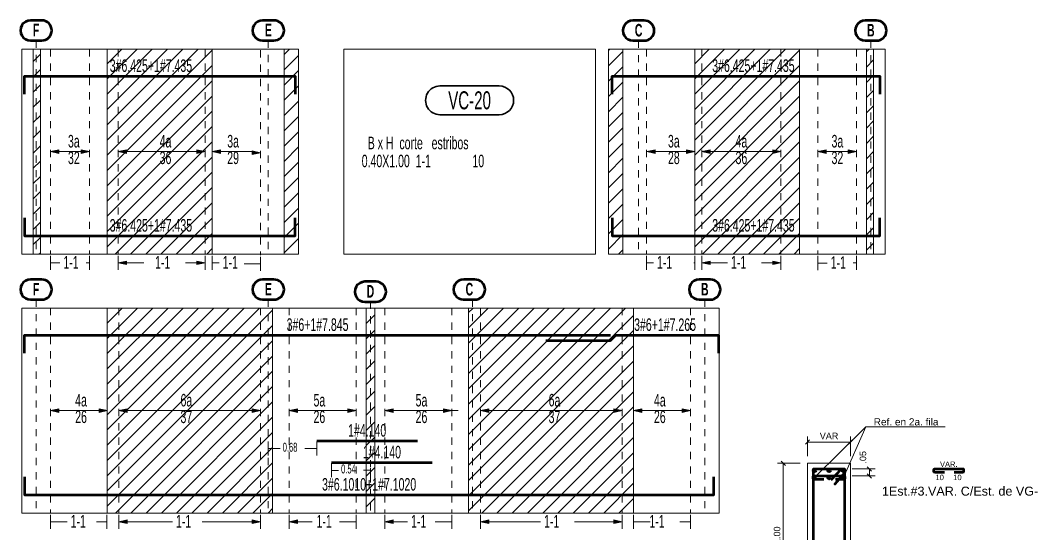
# Model space of a CAD drawing. Header units: metres. Extents: x 1 to 43.8, y 3 to 32.3.
# Drawn here: x 29.44 to 43.59, y 10.76 to 17.89 of the extents above; entities that cross this region are included whole.
import ezdxf

# ---------------------------------------------------------------- set-up
doc = ezdxf.new("R2010")
doc.units = ezdxf.units.M
doc.linetypes.add('-PYD EJES', pattern=[0.02, 0.0125, -0.0025, 0.0025, -0.0025])
doc.linetypes.add('IMPORT-HIDDEN _19_', pattern=[0.0054, 0.0027, -0.0027])
for name, color, linetype, lineweight in [('3059-TOA-VIG-1_1_dwg-1', 9, 'Continuous', 20), ('4', 7, 'Continuous', 20), ('ACHURADO', 8, 'Continuous', 9), ('BORDEDEVIGA', 7, 'Continuous', 20), ('BORDEDEVIGA-1', 250, 'IMPORT-HIDDEN _19_', 9), ('COTAS', 9, 'Continuous', 13), ('COTAS-1', 250, 'Continuous', 9), ('COTAS-2', 7, 'Continuous', 9), ('EJES', 1, '-PYD EJES', 9), ('ESTRIBOS', 7, 'Continuous', 20), ('LINEAD', 7, 'Continuous', 20), ('NUMCOR', 7, 'Continuous', 20), ('NUMVIG-R', 2, 'Continuous', 30), ('REFUERZOS', 3, 'Continuous', 50), ('TEXEJES', 3, 'Continuous', 50), ('TEXREF', 2, 'Continuous', 30), ('TEXTOD', 7, 'Continuous', 20), ('TEXTOG', 3, 'Continuous', 50)]:
    doc.layers.add(name, color=color, linetype=linetype, lineweight=lineweight)
doc.styles.add('Swis721 Ex BT', font='swisse.ttf', dxfattribs={"height": 0.0625})
doc.styles.add('Swis721 Ex BT_1', font='swisse.ttf', dxfattribs={"width": 0.6, "height": 0.25})
doc.styles.add('Swis721 Ex BT_2', font='swisse.ttf', dxfattribs={"width": 0.6, "height": 0.175})
doc.styles.add('Swis721 Ex BT_B', font='swisseb.ttf', dxfattribs={"height": 0.075})
doc.styles.add('Swis721 Ex BT_B_2', font='swisseb.ttf', dxfattribs={"width": 0.6, "height": 0.175})
doc.styles.add('Swis721 LtEx BT', font='swissel.ttf', dxfattribs={"height": 0.045})
doc.styles.add('Swis721 LtEx BT_1', font='swissel.ttf', dxfattribs={"height": 0.05})
doc.styles.add('Swis721 LtEx BT_2', font='swissel.ttf', dxfattribs={"height": 0.0625})
doc.styles.add('Swis721 LtEx BT_3', font='swissel.ttf', dxfattribs={"height": 0.0375})
doc.styles.add('Swis721 LtEx BT_4', font='swissel.ttf', dxfattribs={"width": 0.6, "height": 0.0625})
doc.styles.add('Swis721 LtEx BT_6', font='swissel.ttf', dxfattribs={"width": 0.6, "height": 0.175})
doc.styles.add('Swis721 LtEx BT_7', font='swissel.ttf', dxfattribs={"width": 0.6, "height": 0.125})
pattern_1 = [(45, (0, 0), (-0.106066, 0.106066), [])]

# ---------------------------------------------------------------- blocks, each defined once
blk = doc.blocks.new('3059-TOA-VIG-1_1_dwg_FUNV013-4221295-19_ZI_ALL_Estructura_TOA_VIG-1_1')
at = {"layer": '4'}
blk.add_line((0, -1.96), (0, 1.96), dxfattribs=at)
blk = doc.blocks.new('3059-TOA-VIG-1_1_dwg__Oblique-4221296-19_ZI_ALL_Estructura_TOA_VIG-1_1')
at = {"layer": 'COTAS'}
blk.add_line((-0.5, -0.5), (0.5, 0.5), dxfattribs=at)
blk = doc.blocks.new('3059-TOA-VIG-1_1_dwg__U24-4221297-19_ZI_ALL_Estructura_TOA_VIG-1_1')
at = {"layer": 'REFUERZOS'}
for p, q in [((-0.07, 0.099), (-0.07, -0.063)), ((-0.015, 0.114), (-0.055, 0.114)), ((0, -0.429), (0, 0.099)), ((-0.07, -0.244), (-0.07, -0.429)), ((-0.055, -0.444), (-0.015, -0.444))]:
    blk.add_line(p, q, dxfattribs=at)
for centre, start, end in [((-0.055, 0.099), 90, 180), ((-0.015, 0.099), 360, 90), ((-0.055, -0.429), 180, 270), ((-0.015, -0.429), 270, 0)]:
    blk.add_arc(centre, 0.015, start, end, dxfattribs=at)
blk = doc.blocks.new('3059-TOA-VIG-1_1_dwg__U27-4221298-19_ZI_ALL_Estructura_TOA_VIG-1_1')
at = {"layer": 'REFUERZOS'}
for p, q in [((-0.07, 0.138), (-0.07, -0.024)), ((-0.015, 0.153), (-0.055, 0.153)), ((0, -0.429), (0, 0.138)), ((-0.07, -0.244), (-0.07, -0.429)), ((-0.055, -0.444), (-0.015, -0.444))]:
    blk.add_line(p, q, dxfattribs=at)
for centre, start, end in [((-0.055, 0.138), 90, 180), ((-0.015, 0.138), 360, 90), ((-0.055, -0.429), 180, 270), ((-0.015, -0.429), 270, 0)]:
    blk.add_arc(centre, 0.015, start, end, dxfattribs=at)
blk = doc.blocks.new('3059-TOA-VIG-1_1_dwg__U25-4221299-19_ZI_ALL_Estructura_TOA_VIG-1_1')
at = {"layer": 'REFUERZOS'}
for p, q in [((-0.07, 0.099), (-0.07, -0.063)), ((-0.015, 0.114), (-0.055, 0.114)), ((0, -0.429), (0, 0.099)), ((-0.07, -0.244), (-0.07, -0.429)), ((-0.055, -0.444), (-0.015, -0.444))]:
    blk.add_line(p, q, dxfattribs=at)
for centre, start, end in [((-0.055, 0.099), 90, 180), ((-0.015, 0.099), 360, 90), ((-0.055, -0.429), 180, 270), ((-0.015, -0.429), 270, 0)]:
    blk.add_arc(centre, 0.015, start, end, dxfattribs=at)
blk = doc.blocks.new('3059-TOA-VIG-1_1_dwg__U27-4221300-19_ZI_ALL_Estructura_TOA_VIG-1_1')
at = {"layer": 'REFUERZOS'}
for p, q in [((-0.07, 0.138), (-0.07, -0.024)), ((-0.015, 0.153), (-0.055, 0.153)), ((0, -0.429), (0, 0.138)), ((-0.07, -0.244), (-0.07, -0.429)), ((-0.055, -0.444), (-0.015, -0.444))]:
    blk.add_line(p, q, dxfattribs=at)
for centre, start, end in [((-0.055, 0.138), 90, 180), ((-0.015, 0.138), 360, 90), ((-0.055, -0.429), 180, 270), ((-0.015, -0.429), 270, 0)]:
    blk.add_arc(centre, 0.015, start, end, dxfattribs=at)
blk = doc.blocks.new('3059-TOA-VIG-1_1_dwg_A$C3645ba7e-4221303-19_ZI_ALL_Estructura_TOA_VIG-1_1')
at = {"layer": 'COTAS'}
for p, q in [((2.0177, 1.6517), (2.1731, 2.0048)), ((1.7675, 1.8015), (1.7675, 1.9388)), ((2.0675, 1.8015), (2.0675, 1.9388)), ((1.7675, 1.8988), (2.0675, 1.8988)), ((1.7175, 1.7515), (1.5589, 1.7515)), ((1.5989, 1.7515), (1.5989, 0.7515)), ((2.0779, 1.7127), (2.238, 1.7127)), ((2.198, 1.7127), (2.198, 1.6639)), ((2.0779, 1.6639), (2.238, 1.6639)), ((2.0177, 0.8513), (2.0353, 0.4003)), ((2.0775, 0.8403), (2.2374, 0.8403)), ((2.0775, 0.7915), (2.2374, 0.7915)), ((2.1974, 0.7915), (2.1974, 0.8403)), ((1.7175, 0.7515), (1.5589, 0.7515))]:
    blk.add_line(p, q, dxfattribs=at)
at = {"layer": 'COTAS', "flags": 128}
for points in [[(1.8173, 1.6517), (2.1731, 2.0048), (2.2231, 2.0048), (2.725, 2.0048)], [(1.8173, 0.8513), (2.0353, 0.4003), (2.0853, 0.4003), (2.5872, 0.4003)]]:
    blk.add_lwpolyline(points, dxfattribs=at)
at = {"layer": 'LINEAD', "flags": 128}
blk.add_lwpolyline([(2.0675, 0.7515), (1.7675, 0.7515), (1.7675, 1.7515), (2.0675, 1.7515)], close=True, dxfattribs=at)
at = {"layer": 'REFUERZOS', "flags": 128}
blk.add_lwpolyline([(2.0025, 1.7115), (1.8075, 1.7115), (1.8075, 0.7915), (2.0275, 0.7915), (2.0275, 1.6865), (1.9585, 1.6073), (2.0275, 1.6865), (2.0275, 1.7115), (2.0025, 1.7115), (1.9291, 1.6345)], dxfattribs=at)
at = {"layer": 'REFUERZOS'}
for centre in [(1.8173, 1.7017), (1.9175, 1.7017), (2.0177, 1.7017), (1.8173, 1.6517), (1.9175, 1.6517), (2.0177, 1.6517), (1.8173, 0.8513), (1.9175, 0.8513), (2.0177, 0.8513), (1.8173, 0.8013), (1.9175, 0.8013), (2.0177, 0.8013)]:
    blk.add_circle(centre, 0.00976, dxfattribs=at)
for name, p, xscale, yscale, zscale, rotation in [('3059-TOA-VIG-1_1_dwg__Oblique-4221296-19_ZI_ALL_Estructura_TOA_VIG-1_1', (1.7675, 1.8988), 0.03, 0.03, 0.03, 180), ('3059-TOA-VIG-1_1_dwg__Oblique-4221296-19_ZI_ALL_Estructura_TOA_VIG-1_1', (1.5989, 1.7515), 0.03, 0.03, 0.03, 90), ('3059-TOA-VIG-1_1_dwg__Oblique-4221296-19_ZI_ALL_Estructura_TOA_VIG-1_1', (2.198, 1.7127), 0.03, 0.03, 0.03, 90), ('3059-TOA-VIG-1_1_dwg__Oblique-4221296-19_ZI_ALL_Estructura_TOA_VIG-1_1', (2.198, 1.6639), 0.03, 0.03, 0.03, 270), ('3059-TOA-VIG-1_1_dwg__U27-4221298-19_ZI_ALL_Estructura_TOA_VIG-1_1', (1.9711, 0.8382), 0.3687987518314095, 0.3687987518314095, 0.3687987518314095, 270), ('3059-TOA-VIG-1_1_dwg__Oblique-4221296-19_ZI_ALL_Estructura_TOA_VIG-1_1', (2.1974, 0.8403), 0.03, 0.03, 0.03, 90), ('3059-TOA-VIG-1_1_dwg__U24-4221297-19_ZI_ALL_Estructura_TOA_VIG-1_1', (2.8109, 0.8265), 0.3687987518314095, 0.3687987518314095, 0.3687987518314095, 270), ('3059-TOA-VIG-1_1_dwg__Oblique-4221296-19_ZI_ALL_Estructura_TOA_VIG-1_1', (2.1974, 0.7915), 0.03, 0.03, 0.03, 270), ('3059-TOA-VIG-1_1_dwg__Oblique-4221296-19_ZI_ALL_Estructura_TOA_VIG-1_1', (1.5989, 0.7515), 0.03, 0.03, 0.03, 270)]:
    blk.add_blockref(name, p, dxfattribs=dict(xscale=xscale, yscale=yscale, zscale=zscale, rotation=rotation))
at = {"xscale": 0.03, "yscale": 0.03, "zscale": 0.03}
blk.add_blockref('3059-TOA-VIG-1_1_dwg__Oblique-4221296-19_ZI_ALL_Estructura_TOA_VIG-1_1', (2.0675, 1.8988), dxfattribs=at)
at = {"extrusion": (0, 0, -1), "xscale": 0.3687987518314095, "yscale": 0.3687987518314095, "zscale": -0.3687987518314095, "rotation": 90.00000000000003}
for name, p in [('3059-TOA-VIG-1_1_dwg__U25-4221299-19_ZI_ALL_Estructura_TOA_VIG-1_1', (-2.8109, 1.7139)), ('3059-TOA-VIG-1_1_dwg__U27-4221300-19_ZI_ALL_Estructura_TOA_VIG-1_1', (-1.9711, 1.6648))]:
    blk.add_blockref(name, p, dxfattribs=at)
at = {"layer": 'COTAS', "char_height": 0.0375, "attachment_point": 2, "line_spacing_factor": 0.989083, "style": 'Swis721 LtEx BT_3'}
for s, insert, width in [('VAR.', (2.75, 1.7638), 0.161891), ('10', (2.6869, 1.6719), 0.080708), ('10', (2.8103, 1.6719), 0.080708), ('10', (2.6869, 0.9032), 0.080708), ('10', (2.8103, 0.9032), 0.080708), ('VAR.', (2.75, 0.8102), 0.161891)]:
    blk.add_mtext(s, dxfattribs=dict(at, insert=insert, width=width))
at = {"layer": 'COTAS-2', "line_spacing_factor": 0.989083}
for s, insert, char_height, width, attachment_point, style in [('Ref. en 2a. fila', (2.2281, 2.0646), 0.05, 0.608946, 1, 'Swis721 LtEx BT_1'), ('VAR', (1.9175, 1.9641), 0.045, 0.169771, 2, 'Swis721 LtEx BT'), ('Ref. en 2a. fila', (2.0903, 0.46), 0.05, 0.608946, 1, 'Swis721 LtEx BT_1')]:
    blk.add_mtext(s, dxfattribs=dict(at, insert=insert, char_height=char_height, width=width, attachment_point=attachment_point, style=style))
at = {"layer": 'COTAS-2', "char_height": 0.045, "attachment_point": 2, "rotation": 90, "line_spacing_factor": 0.989083, "style": 'Swis721 LtEx BT'}
for s, insert, width in [('.05', (2.1307, 1.793), 0.121347), ('1.00', (1.5331, 1.2515), 0.169771), ('.05', (2.128, 0.7421), 0.121347)]:
    blk.add_mtext(s, dxfattribs=dict(at, insert=insert, width=width))
at = {"layer": 'TEXREF', "char_height": 0.0625}
for s, insert, width, attachment_point, line_spacing_factor, style in [('1Est.#3.VAR. C/Est. de VG-', (2.8286, 1.5892), 1.474877, 2, 0.989083, 'Swis721 LtEx BT_2'), ('1Est.#3.VAR. C/Est. de VG-', (2.8286, 0.6707), 1.474877, 2, 0.989083, 'Swis721 LtEx BT_2'), ('NOTA: En el caso donde el refuerzo\\P           en segunda fila contenga dos varillas\\P           ó menos, se puede omitir el gancho\\P           adicional que las apoya.', (1.0572, 0.2251), 2.436237, 1, 0.989072, 'Swis721 Ex BT')]:
    blk.add_mtext(s, dxfattribs=dict(at, insert=insert, width=width, attachment_point=attachment_point, line_spacing_factor=line_spacing_factor, style=style))
at = {"layer": 'TEXTOD', "insert": (2.3358, -0.5393), "char_height": 0.0625, "width": 0.555453, "attachment_point": 2, "line_spacing_factor": 0.989083, "style": 'Swis721 LtEx BT_4'}
blk.add_mtext('ESC:             1:25', dxfattribs=at)
at = {"layer": 'TEXTOG', "insert": (2.3358, -0.2847), "char_height": 0.075, "width": 2.270215, "attachment_point": 2, "line_spacing_factor": 0.989072, "style": 'Swis721 Ex BT_B'}
blk.add_mtext('\\LREFUERZO EN SEGUNDA  FILA\\PSUPERIOR E INFERIOR', dxfattribs=at)
blk = doc.blocks.new('3059-TOA-VIG-1_1_dwg-3493208-19_ZI_ALL_Estructura_TOA_VIG-1_1')
at = {"layer": 'ACHURADO'}
h = blk.add_hatch(dxfattribs=at)
h.set_pattern_fill('FP_2', color=256, style=0, pattern_type=2)
h.set_pattern_definition(pattern_1)
h.paths.add_polyline_path([(29.722, 14.64), (29.722, 17.49), (29.622, 17.49), (29.622, 14.64)])
h = blk.add_hatch(dxfattribs=at)
h.set_pattern_fill('FP_2', color=256, style=0, pattern_type=2)
h.set_pattern_definition(pattern_1)
h.paths.add_polyline_path([(32.112, 14.64), (32.112, 17.49), (30.652, 17.49), (30.652, 14.64)])
h = blk.add_hatch(dxfattribs=at)
h.set_pattern_fill('FP_2', color=256, style=0, pattern_type=2)
h.set_pattern_definition(pattern_1)
h.paths.add_polyline_path([(33.313, 14.64), (33.313, 17.49), (33.113, 17.49), (33.113, 14.64)])
h = blk.add_hatch(dxfattribs=at)
h.set_pattern_fill('FP_2', color=256, style=0, pattern_type=2)
h.set_pattern_definition(pattern_1)
h.paths.add_polyline_path([(37.822, 14.64), (37.822, 17.49), (37.622, 17.49), (37.622, 14.64)])
h = blk.add_hatch(dxfattribs=at)
h.set_pattern_fill('FP_14', color=256, style=0, pattern_type=2)
h.set_pattern_definition([(45, (8.17, 0), (-0.106066, 0.106066), [])])
h.paths.add_polyline_path([(40.282, 14.64), (40.282, 17.49), (38.822, 17.49), (38.822, 14.64)])
h = blk.add_hatch(dxfattribs=at)
h.set_pattern_fill('FP_2', color=256, style=0, pattern_type=2)
h.set_pattern_definition(pattern_1)
h.paths.add_polyline_path([(41.311, 14.64), (41.311, 17.49), (41.211, 17.49), (41.211, 14.64)])
h = blk.add_hatch(dxfattribs=at)
h.set_pattern_fill('FP_2', color=256, style=0, pattern_type=2)
h.set_pattern_definition(pattern_1)
h.paths.add_polyline_path([(32.952, 11.04), (32.952, 13.89), (30.652, 13.89), (30.652, 11.04)])
h = blk.add_hatch(dxfattribs=at)
h.set_pattern_fill('FP_2', color=256, style=0, pattern_type=2)
h.set_pattern_definition(pattern_1)
h.paths.add_polyline_path([(34.372, 11.04), (34.372, 13.89), (34.252, 13.89), (34.252, 11.04)])
h = blk.add_hatch(dxfattribs=at)
h.set_pattern_fill('FP_2', color=256, style=0, pattern_type=2)
h.set_pattern_definition(pattern_1)
h.paths.add_polyline_path([(37.972, 11.04), (37.972, 13.89), (35.678, 13.89), (35.678, 11.04)])
at = {"layer": 'COTAS'}
for points in [[(30.919, 14.495), (30.919, 14.545), (30.804, 14.52)], [(31.897, 14.495), (32.012, 14.52), (31.897, 14.545)], [(39.037, 14.495), (39.037, 14.545), (38.922, 14.52)], [(39.907, 14.495), (40.022, 14.52), (39.907, 14.545)], [(30.927, 10.895), (30.927, 10.945), (30.812, 10.92)], [(32.667, 10.895), (32.782, 10.92), (32.667, 10.945)], [(33.297, 10.895), (33.297, 10.945), (33.182, 10.92)], [(34.627, 10.895), (34.627, 10.945), (34.512, 10.92)], [(35.957, 10.895), (35.957, 10.945), (35.842, 10.92)], [(37.697, 10.895), (37.812, 10.92), (37.697, 10.945)]]:
    blk.add_hatch(color=256, dxfattribs=at).paths.add_polyline_path(points)
at = {"layer": 'LINEAD'}
for points in [[(29.977, 16.04), (29.977, 16.09), (29.862, 16.065)], [(30.289, 16.04), (30.404, 16.065), (30.289, 16.09)], [(30.919, 16.04), (30.919, 16.09), (30.804, 16.065)], [(31.897, 16.04), (32.012, 16.065), (31.897, 16.09)], [(32.227, 16.04), (32.227, 16.09), (32.112, 16.065)], [(32.667, 16.026), (32.782, 16.051), (32.667, 16.076)], [(38.271, 16.04), (38.271, 16.09), (38.156, 16.065)], [(38.707, 16.04), (38.822, 16.065), (38.707, 16.09)], [(39.037, 16.04), (39.037, 16.09), (38.922, 16.065)], [(39.907, 16.04), (40.022, 16.065), (39.907, 16.09)], [(40.649, 16.04), (40.649, 16.09), (40.534, 16.065)], [(40.957, 16.04), (41.072, 16.065), (40.957, 16.09)], [(29.977, 12.44), (29.977, 12.49), (29.862, 12.465)], [(30.539, 12.44), (30.654, 12.465), (30.539, 12.49)], [(30.927, 12.44), (30.927, 12.49), (30.812, 12.465)], [(32.667, 12.44), (32.782, 12.465), (32.667, 12.49)], [(33.297, 12.44), (33.297, 12.49), (33.182, 12.465)], [(33.997, 12.44), (34.112, 12.465), (33.997, 12.49)], [(34.627, 12.44), (34.627, 12.49), (34.512, 12.465)], [(35.327, 12.44), (35.442, 12.465), (35.327, 12.49)], [(35.957, 12.44), (35.957, 12.49), (35.842, 12.465)], [(37.697, 12.44), (37.812, 12.465), (37.697, 12.49)], [(38.087, 12.44), (38.087, 12.49), (37.972, 12.465)], [(38.647, 12.44), (38.762, 12.465), (38.647, 12.49)]]:
    blk.add_hatch(color=256, dxfattribs=at).paths.add_polyline_path(points)
at = {"layer": 'ACHURADO', "flags": 128}
for points in [[(29.622, 14.64), (29.722, 14.64), (29.722, 17.49), (29.622, 17.49)], [(30.652, 17.49), (32.112, 17.49), (32.112, 14.64), (30.652, 14.64)], [(33.113, 14.64), (33.313, 14.64), (33.313, 17.49), (33.113, 17.49)], [(37.622, 17.49), (37.822, 17.49), (37.822, 14.64), (37.622, 14.64)], [(38.822, 17.49), (40.282, 17.49), (40.282, 14.64), (38.822, 14.64)], [(41.211, 14.64), (41.311, 14.64), (41.311, 17.49), (41.211, 17.49)], [(30.652, 11.04), (32.952, 11.04), (32.952, 13.89), (30.652, 13.89)], [(34.372, 13.89), (34.252, 13.89), (34.252, 11.04), (34.372, 11.04)], [(35.678, 13.89), (37.972, 13.89), (37.972, 11.04), (35.678, 11.04)]]:
    blk.add_lwpolyline(points, close=True, dxfattribs=at)
at = {"layer": 'BORDEDEVIGA', "flags": 128}
for points in [[(33.313, 17.49), (33.313, 14.64), (29.462, 14.64), (29.462, 17.49)], [(37.441, 17.49), (37.441, 14.64), (33.941, 14.64), (33.941, 17.49)], [(41.472, 17.49), (41.472, 14.64), (37.622, 14.64), (37.622, 17.49)], [(39.162, 13.89), (39.162, 11.04), (29.462, 11.04), (29.462, 13.89)]]:
    blk.add_lwpolyline(points, close=True, dxfattribs=at)
at = {"layer": 'BORDEDEVIGA-1'}
for p, q in [((29.862, 17.49), (29.862, 14.64)), ((30.404, 17.49), (30.404, 14.64)), ((30.804, 17.49), (30.804, 14.64)), ((32.012, 17.49), (32.012, 14.64)), ((32.112, 17.49), (32.112, 14.64)), ((32.782, 17.476), (32.782, 14.626)), ((38.152, 17.49), (38.152, 14.64)), ((38.822, 17.49), (38.822, 14.64)), ((38.922, 17.49), (38.922, 14.64)), ((40.022, 17.49), (40.022, 14.64)), ((40.534, 17.49), (40.534, 14.64)), ((41.072, 17.49), (41.072, 14.64)), ((29.862, 13.89), (29.862, 11.04)), ((30.652, 13.89), (30.652, 11.04)), ((30.812, 13.89), (30.812, 11.04)), ((32.782, 13.89), (32.782, 11.04)), ((33.182, 13.89), (33.182, 11.04)), ((34.112, 13.89), (34.112, 11.04)), ((34.512, 13.89), (34.512, 11.04)), ((35.442, 13.89), (35.442, 11.04)), ((35.842, 13.89), (35.842, 11.04)), ((37.812, 13.89), (37.812, 11.04)), ((37.972, 13.89), (37.972, 11.04)), ((38.762, 13.89), (38.762, 11.04))]:
    blk.add_line(p, q, dxfattribs=at)
at = {"layer": 'COTAS'}
for p, q in [((30.919, 14.545), (30.804, 14.52)), ((30.804, 14.52), (30.919, 14.495)), ((30.919, 14.495), (30.919, 14.545)), ((32.012, 14.52), (31.897, 14.545)), ((31.897, 14.545), (31.897, 14.495)), ((31.897, 14.495), (32.012, 14.52)), ((39.037, 14.545), (38.922, 14.52)), ((38.922, 14.52), (39.037, 14.495)), ((39.037, 14.495), (39.037, 14.545)), ((40.022, 14.52), (39.907, 14.545)), ((39.907, 14.545), (39.907, 14.495)), ((39.907, 14.495), (40.022, 14.52)), ((30.927, 10.945), (30.812, 10.92)), ((30.812, 10.92), (30.927, 10.895)), ((30.927, 10.895), (30.927, 10.945)), ((32.782, 10.92), (32.667, 10.945)), ((32.667, 10.945), (32.667, 10.895)), ((32.667, 10.895), (32.782, 10.92)), ((33.297, 10.945), (33.182, 10.92)), ((33.182, 10.92), (33.297, 10.895)), ((33.297, 10.895), (33.297, 10.945)), ((34.627, 10.945), (34.512, 10.92)), ((34.512, 10.92), (34.627, 10.895)), ((34.627, 10.895), (34.627, 10.945)), ((35.957, 10.945), (35.842, 10.92)), ((35.842, 10.92), (35.957, 10.895)), ((35.957, 10.895), (35.957, 10.945)), ((37.812, 10.92), (37.697, 10.945)), ((37.697, 10.945), (37.697, 10.895)), ((37.697, 10.895), (37.812, 10.92))]:
    blk.add_line(p, q, dxfattribs=at)
at = {"layer": 'COTAS-1'}
for p, q in [((29.862, 14.52), (29.994, 14.52)), ((30.359, 14.52), (30.404, 14.52)), ((30.804, 14.52), (31.161, 14.52)), ((31.742, 14.52), (32.012, 14.52)), ((32.112, 14.52), (32.209, 14.52)), ((32.554, 14.506), (32.782, 14.506)), ((38.152, 14.52), (38.249, 14.52)), ((38.812, 14.52), (38.822, 14.52)), ((38.922, 14.52), (39.279, 14.52)), ((39.752, 14.52), (40.022, 14.52)), ((40.534, 14.517), (40.666, 14.517)), ((41.027, 14.52), (41.072, 14.52)), ((32.892, 11.94), (33.057, 11.94)), ((33.401, 11.94), (33.567, 11.94)), ((33.772, 11.634), (33.87, 11.634)), ((34.214, 11.638), (34.312, 11.638)), ((29.862, 10.92), (30.094, 10.92)), ((30.502, 10.92), (30.647, 10.92)), ((30.812, 10.92), (31.559, 10.92)), ((31.972, 10.92), (32.782, 10.92)), ((33.182, 10.92), (33.5, 10.92)), ((33.882, 10.92), (34.112, 10.92)), ((34.512, 10.92), (34.829, 10.92)), ((35.212, 10.92), (35.442, 10.92)), ((35.932, 10.92), (36.679, 10.92)), ((37.152, 10.92), (37.812, 10.92)), ((37.972, 10.92), (38.204, 10.92)), ((38.617, 10.92), (38.762, 10.92))]:
    blk.add_line(p, q, dxfattribs=at)
at = {"layer": 'EJES'}
for p, q in [((29.662, 17.61), (29.662, 14.64)), ((32.892, 17.61), (32.892, 14.64)), ((38.042, 17.608), (38.042, 14.638)), ((41.272, 17.608), (41.272, 14.638)), ((29.662, 14.008), (29.662, 11.038)), ((32.892, 14.008), (32.892, 11.038)), ((35.732, 14.008), (35.732, 11.038)), ((38.962, 14.008), (38.962, 11.038)), ((34.312, 13.978), (34.312, 11.008))]:
    blk.add_line(p, q, dxfattribs=at)
at = {"layer": 'LINEAD'}
for p, q in [((29.977, 16.09), (29.862, 16.065)), ((29.862, 16.065), (29.977, 16.04)), ((29.862, 16.065), (30.404, 16.065)), ((29.977, 16.04), (29.977, 16.09)), ((30.404, 16.065), (30.289, 16.09)), ((30.289, 16.09), (30.289, 16.04)), ((30.289, 16.04), (30.404, 16.065)), ((30.919, 16.09), (30.804, 16.065)), ((30.804, 16.065), (30.919, 16.04)), ((30.912, 16.065), (32.012, 16.065)), ((30.919, 16.04), (30.919, 16.09)), ((32.012, 16.065), (31.897, 16.09)), ((31.897, 16.09), (31.897, 16.04)), ((31.897, 16.04), (32.012, 16.065)), ((32.227, 16.09), (32.112, 16.065)), ((32.112, 16.065), (32.227, 16.04)), ((32.112, 16.065), (32.692, 16.065)), ((32.227, 16.04), (32.227, 16.09)), ((32.782, 16.051), (32.667, 16.076)), ((32.667, 16.076), (32.667, 16.026)), ((32.667, 16.026), (32.782, 16.051)), ((38.271, 16.09), (38.156, 16.065)), ((38.156, 16.065), (38.271, 16.04)), ((38.156, 16.065), (38.736, 16.065)), ((38.271, 16.04), (38.271, 16.09)), ((38.822, 16.065), (38.707, 16.09)), ((38.707, 16.09), (38.707, 16.04)), ((38.707, 16.04), (38.822, 16.065)), ((39.037, 16.09), (38.922, 16.065)), ((38.922, 16.065), (39.037, 16.04)), ((38.922, 16.065), (40.022, 16.065)), ((39.037, 16.04), (39.037, 16.09)), ((40.022, 16.065), (39.907, 16.09)), ((39.907, 16.09), (39.907, 16.04)), ((39.907, 16.04), (40.022, 16.065)), ((40.649, 16.09), (40.534, 16.065)), ((40.534, 16.065), (40.649, 16.04)), ((40.534, 16.065), (41.072, 16.065)), ((40.649, 16.04), (40.649, 16.09)), ((41.072, 16.065), (40.957, 16.09)), ((40.957, 16.09), (40.957, 16.04)), ((40.957, 16.04), (41.072, 16.065)), ((29.977, 12.49), (29.862, 12.465)), ((29.862, 12.465), (29.977, 12.44)), ((29.862, 12.465), (30.654, 12.465)), ((29.977, 12.44), (29.977, 12.49)), ((30.654, 12.465), (30.539, 12.49)), ((30.539, 12.49), (30.539, 12.44)), ((30.539, 12.44), (30.654, 12.465)), ((30.927, 12.49), (30.812, 12.465)), ((30.812, 12.465), (30.927, 12.44)), ((30.812, 12.465), (32.692, 12.465)), ((30.927, 12.44), (30.927, 12.49)), ((32.782, 12.465), (32.667, 12.49)), ((32.667, 12.49), (32.667, 12.44)), ((32.667, 12.44), (32.782, 12.465)), ((33.297, 12.49), (33.182, 12.465)), ((33.182, 12.465), (33.297, 12.44)), ((33.182, 12.465), (34.112, 12.465)), ((33.297, 12.44), (33.297, 12.49)), ((34.112, 12.465), (33.997, 12.49)), ((33.997, 12.49), (33.997, 12.44)), ((33.997, 12.44), (34.112, 12.465)), ((34.627, 12.49), (34.512, 12.465)), ((34.512, 12.465), (34.627, 12.44)), ((34.512, 12.465), (35.532, 12.465)), ((34.627, 12.44), (34.627, 12.49)), ((35.442, 12.465), (35.327, 12.49)), ((35.327, 12.49), (35.327, 12.44)), ((35.327, 12.44), (35.442, 12.465)), ((35.957, 12.49), (35.842, 12.465)), ((35.842, 12.465), (35.957, 12.44)), ((35.932, 12.465), (37.812, 12.465)), ((35.957, 12.44), (35.957, 12.49)), ((37.812, 12.465), (37.697, 12.49)), ((37.697, 12.49), (37.697, 12.44)), ((37.697, 12.44), (37.812, 12.465)), ((38.087, 12.49), (37.972, 12.465)), ((37.972, 12.465), (38.087, 12.44)), ((37.972, 12.465), (38.762, 12.465)), ((38.087, 12.44), (38.087, 12.49)), ((38.762, 12.465), (38.647, 12.49)), ((38.647, 12.49), (38.647, 12.44)), ((38.647, 12.44), (38.762, 12.465))]:
    blk.add_line(p, q, dxfattribs=at)
at = {"layer": 'NUMVIG-R'}
for p, q in [((36.104, 16.978), (35.279, 16.978)), ((35.279, 16.578), (36.104, 16.578))]:
    blk.add_line(p, q, dxfattribs=at)
for centre, start, end in [((35.279, 16.778), 90.0002, 270.0006), ((36.104, 16.778), 270.0006, 90.0002)]:
    blk.add_arc(centre, 0.2, start, end, dxfattribs=at)
at = {"layer": 'REFUERZOS'}
for p, q in [((33.567, 12.045), (34.967, 12.045)), ((33.772, 11.743), (35.172, 11.743))]:
    blk.add_line(p, q, dxfattribs=at)
at = {"layer": 'REFUERZOS', "flags": 128}
for points in [[(29.502, 16.865), (29.502, 17.115), (33.263, 17.115), (33.263, 16.865)], [(37.672, 16.865), (37.672, 17.115), (41.397, 17.115), (41.397, 16.865)], [(29.502, 15.145), (29.502, 14.895), (33.263, 14.895), (33.263, 15.145)], [(37.672, 15.145), (37.672, 14.895), (41.397, 14.895), (41.397, 15.145)], [(29.502, 13.265), (29.502, 13.515), (37.652, 13.515)], [(36.752, 13.44), (37.652, 13.44), (37.727, 13.515), (39.151, 13.515), (39.151, 13.265)], [(29.502, 11.545), (29.502, 11.295), (39.087, 11.295), (39.087, 11.545)]]:
    blk.add_lwpolyline(points, dxfattribs=at)
at = {"layer": 'TEXEJES'}
for p, q in [((29.74, 17.89), (29.583, 17.89)), ((32.97, 17.89), (32.813, 17.89)), ((38.12, 17.888), (37.963, 17.888)), ((41.35, 17.888), (41.193, 17.888)), ((29.583, 17.61), (29.74, 17.61)), ((32.813, 17.61), (32.97, 17.61)), ((37.963, 17.608), (38.12, 17.608)), ((41.193, 17.608), (41.35, 17.608)), ((29.74, 14.288), (29.583, 14.288)), ((32.97, 14.288), (32.813, 14.288)), ((34.39, 14.258), (34.233, 14.258)), ((35.766, 14.288), (35.609, 14.288)), ((39.04, 14.288), (38.883, 14.288)), ((29.583, 14.008), (29.74, 14.008)), ((32.813, 14.008), (32.97, 14.008)), ((35.603, 14.008), (35.761, 14.008)), ((38.883, 14.008), (39.04, 14.008)), ((34.233, 13.978), (34.39, 13.978))]:
    blk.add_line(p, q, dxfattribs=at)
for centre, start, end in [((29.583, 17.75), 90.0002, 270.0006), ((29.74, 17.75), 270.0006, 90.0002), ((32.813, 17.75), 90.0002, 270.0006), ((32.97, 17.75), 270.0006, 90.0002), ((37.963, 17.748), 90.0002, 270.0006), ((38.12, 17.748), 270.0006, 90.0002), ((41.193, 17.748), 90.0002, 270.0006), ((41.35, 17.748), 270.0006, 90.0002), ((29.583, 14.148), 90.0002, 270.0006), ((29.74, 14.148), 270.0006, 90.0002), ((32.813, 14.148), 90.0002, 270.0006), ((32.97, 14.148), 270.0006, 90.0002), ((34.233, 14.118), 90.0002, 270.0006), ((34.39, 14.118), 270.0006, 90.0002), ((35.609, 14.148), 90.0002, 270.0006), ((35.766, 14.148), 270.0006, 90.0002), ((38.883, 14.148), 90.0002, 270.0006), ((39.04, 14.148), 270.0006, 90.0002)]:
    blk.add_arc(centre, 0.14, start, end, dxfattribs=at)
for name, p, xscale, yscale, zscale in [('3059-TOA-VIG-1_1_dwg_FUNV013-4221295-19_ZI_ALL_Estructura_TOA_VIG-1_1', (29.862, 14.52), 0.05, 0.05, 0.05), ('3059-TOA-VIG-1_1_dwg_FUNV013-4221295-19_ZI_ALL_Estructura_TOA_VIG-1_1', (30.404, 14.52), 0.05, 0.05, 0.05), ('3059-TOA-VIG-1_1_dwg_FUNV013-4221295-19_ZI_ALL_Estructura_TOA_VIG-1_1', (30.804, 14.52), 0.05, 0.05, 0.05), ('3059-TOA-VIG-1_1_dwg_FUNV013-4221295-19_ZI_ALL_Estructura_TOA_VIG-1_1', (32.012, 14.52), 0.05, 0.05, 0.05), ('3059-TOA-VIG-1_1_dwg_FUNV013-4221295-19_ZI_ALL_Estructura_TOA_VIG-1_1', (32.112, 14.52), 0.05, 0.05, 0.05), ('3059-TOA-VIG-1_1_dwg_FUNV013-4221295-19_ZI_ALL_Estructura_TOA_VIG-1_1', (32.782, 14.506), 0.05, 0.05, 0.05), ('3059-TOA-VIG-1_1_dwg_FUNV013-4221295-19_ZI_ALL_Estructura_TOA_VIG-1_1', (38.152, 14.52), 0.05, 0.05, 0.05), ('3059-TOA-VIG-1_1_dwg_FUNV013-4221295-19_ZI_ALL_Estructura_TOA_VIG-1_1', (38.822, 14.52), 0.05, 0.05, 0.05), ('3059-TOA-VIG-1_1_dwg_FUNV013-4221295-19_ZI_ALL_Estructura_TOA_VIG-1_1', (38.922, 14.52), 0.05, 0.05, 0.05), ('3059-TOA-VIG-1_1_dwg_FUNV013-4221295-19_ZI_ALL_Estructura_TOA_VIG-1_1', (40.022, 14.52), 0.05, 0.05, 0.05), ('3059-TOA-VIG-1_1_dwg_FUNV013-4221295-19_ZI_ALL_Estructura_TOA_VIG-1_1', (40.534, 14.517), 0.05, 0.05, 0.05), ('3059-TOA-VIG-1_1_dwg_FUNV013-4221295-19_ZI_ALL_Estructura_TOA_VIG-1_1', (41.072, 14.52), 0.05, 0.05, 0.05), ('3059-TOA-VIG-1_1_dwg_A$C3645ba7e-4221303-19_ZI_ALL_Estructura_TOA_VIG-1_1', (36.856, 8.23), 2, 2, 2), ('3059-TOA-VIG-1_1_dwg_FUNV013-4221295-19_ZI_ALL_Estructura_TOA_VIG-1_1', (32.892, 11.94), 0.05, 0.05, 0.05), ('3059-TOA-VIG-1_1_dwg_FUNV013-4221295-19_ZI_ALL_Estructura_TOA_VIG-1_1', (33.567, 11.94), 0.05, 0.05, 0.05), ('3059-TOA-VIG-1_1_dwg_FUNV013-4221295-19_ZI_ALL_Estructura_TOA_VIG-1_1', (33.772, 11.638), 0.05, 0.05, 0.05), ('3059-TOA-VIG-1_1_dwg_FUNV013-4221295-19_ZI_ALL_Estructura_TOA_VIG-1_1', (34.312, 11.565), 0.05, 0.05, 0.05), ('3059-TOA-VIG-1_1_dwg_FUNV013-4221295-19_ZI_ALL_Estructura_TOA_VIG-1_1', (29.862, 10.92), 0.05, 0.05, 0.05), ('3059-TOA-VIG-1_1_dwg_FUNV013-4221295-19_ZI_ALL_Estructura_TOA_VIG-1_1', (30.647, 10.92), 0.05, 0.05, 0.05), ('3059-TOA-VIG-1_1_dwg_FUNV013-4221295-19_ZI_ALL_Estructura_TOA_VIG-1_1', (30.812, 10.92), 0.05, 0.05, 0.05), ('3059-TOA-VIG-1_1_dwg_FUNV013-4221295-19_ZI_ALL_Estructura_TOA_VIG-1_1', (32.782, 10.92), 0.05, 0.05, 0.05), ('3059-TOA-VIG-1_1_dwg_FUNV013-4221295-19_ZI_ALL_Estructura_TOA_VIG-1_1', (33.182, 10.92), 0.05, 0.05, 0.05), ('3059-TOA-VIG-1_1_dwg_FUNV013-4221295-19_ZI_ALL_Estructura_TOA_VIG-1_1', (34.112, 10.92), 0.05, 0.05, 0.05), ('3059-TOA-VIG-1_1_dwg_FUNV013-4221295-19_ZI_ALL_Estructura_TOA_VIG-1_1', (34.512, 10.92), 0.05, 0.05, 0.05), ('3059-TOA-VIG-1_1_dwg_FUNV013-4221295-19_ZI_ALL_Estructura_TOA_VIG-1_1', (35.442, 10.92), 0.05, 0.05, 0.05), ('3059-TOA-VIG-1_1_dwg_FUNV013-4221295-19_ZI_ALL_Estructura_TOA_VIG-1_1', (35.842, 10.92), 0.05, 0.05, 0.05), ('3059-TOA-VIG-1_1_dwg_FUNV013-4221295-19_ZI_ALL_Estructura_TOA_VIG-1_1', (37.812, 10.92), 0.05, 0.05, 0.05), ('3059-TOA-VIG-1_1_dwg_FUNV013-4221295-19_ZI_ALL_Estructura_TOA_VIG-1_1', (37.972, 10.92), 0.05, 0.05, 0.05), ('3059-TOA-VIG-1_1_dwg_FUNV013-4221295-19_ZI_ALL_Estructura_TOA_VIG-1_1', (38.762, 10.92), 0.05, 0.05, 0.05)]:
    blk.add_blockref(name, p, dxfattribs=dict(xscale=xscale, yscale=yscale, zscale=zscale))
at = {"layer": 'COTAS-2', "attachment_point": 1, "line_spacing_factor": 0.989083}
for s, insert, char_height, width, style in [('1-1', (30.042, 14.615), 0.175, 0.30572, 'Swis721 LtEx BT_6'), ('1-1', (31.317, 14.615), 0.175, 0.30572, 'Swis721 LtEx BT_6'), ('1-1', (32.257, 14.615), 0.175, 0.30572, 'Swis721 LtEx BT_6'), ('1-1', (38.297, 14.615), 0.175, 0.30572, 'Swis721 LtEx BT_6'), ('1-1', (39.327, 14.615), 0.175, 0.30572, 'Swis721 LtEx BT_6'), ('1-1', (40.714, 14.612), 0.175, 0.30572, 'Swis721 LtEx BT_6'), ('0.68', (33.092, 12.019), 0.125, 0.28167, 'Swis721 LtEx BT_7'), ('0.54', (33.904, 11.717), 0.125, 0.28167, 'Swis721 LtEx BT_7'), ('1-1', (30.142, 11.015), 0.175, 0.30572, 'Swis721 LtEx BT_6'), ('1-1', (31.607, 11.015), 0.175, 0.30572, 'Swis721 LtEx BT_6'), ('1-1', (33.562, 11.015), 0.175, 0.30572, 'Swis721 LtEx BT_6'), ('1-1', (34.877, 11.015), 0.175, 0.30572, 'Swis721 LtEx BT_6'), ('1-1', (36.727, 11.015), 0.175, 0.30572, 'Swis721 LtEx BT_6'), ('1-1', (38.192, 11.015), 0.175, 0.30572, 'Swis721 LtEx BT_6')]:
    blk.add_mtext(s, dxfattribs=dict(at, insert=insert, char_height=char_height, width=width, style=style))
at = {"layer": 'ESTRIBOS', "insert": (35.731, 16.023), "char_height": 0.175, "width": 0.22597, "attachment_point": 1, "line_spacing_factor": 0.989083, "style": 'Swis721 LtEx BT_6'}
blk.add_mtext('10', dxfattribs=at)
at = {"layer": 'NUMCOR', "insert": (34.191, 16.023), "char_height": 0.175, "width": 1.3248, "attachment_point": 1, "line_spacing_factor": 0.989083, "style": 'Swis721 LtEx BT_6'}
blk.add_mtext('0.40X1.00  1-1', dxfattribs=at)
at = {"layer": 'NUMVIG-R', "insert": (35.691, 16.904), "char_height": 0.25, "width": 0.83544, "attachment_point": 2, "line_spacing_factor": 0.989072, "style": 'Swis721 Ex BT_1'}
blk.add_mtext('VC-20', dxfattribs=at)
at = {"layer": 'TEXEJES', "char_height": 0.175, "attachment_point": 2, "line_spacing_factor": 0.989072, "style": 'Swis721 Ex BT_B_2'}
for s, insert, width in [('\\fSwis721 Ex BT|b1|i0|c0|p34|;\\W.6;F', (29.662, 17.843), 0.12185), ('\\fSwis721 Ex BT|b1|i0|c0|p34|;\\W.6;E', (32.892, 17.843), 0.12849), ('\\fSwis721 Ex BT|b1|i0|c0|p34|;\\W.6;C', (38.042, 17.841), 0.15729), ('\\fSwis721 Ex BT|b1|i0|c0|p34|;\\W.6;B', (41.272, 17.841), 0.14622), ('\\fSwis721 Ex BT|b1|i0|c0|p34|;\\W.6;F', (29.662, 14.241), 0.12185), ('\\fSwis721 Ex BT|b1|i0|c0|p34|;\\W.6;E', (32.892, 14.241), 0.12849), ('\\fSwis721 Ex BT|b1|i0|c0|p34|;\\W.6;D', (34.312, 14.211), 0.15286), ('\\fSwis721 Ex BT|b1|i0|c0|p34|;\\W.6;C', (35.688, 14.241), 0.15729), ('\\fSwis721 Ex BT|b1|i0|c0|p34|;\\W.6;B', (38.962, 14.241), 0.14622)]:
    blk.add_mtext(s, dxfattribs=dict(at, insert=insert, width=width))
at = {"layer": 'TEXREF', "char_height": 0.175, "attachment_point": 2, "line_spacing_factor": 0.989072, "style": 'Swis721 Ex BT_2'}
for s, insert, width in [('3#6.425+1#7.435', (31.259, 17.348), 1.67705), ('3#6.425+1#7.435', (39.639, 17.348), 1.67705), ('3#6.425+1#7.435', (31.259, 15.128), 1.67705), ('3#6.425+1#7.435', (39.639, 15.128), 1.67705), ('3#6+1#7.845', (33.577, 13.748), 1.27385), ('3#6+1#7.265', (38.41, 13.748), 1.27385), ('1#4.140', (34.267, 12.278), 0.76652), ('1#4.140', (34.472, 11.976), 0.76652), ('3#6.1010+1#7.1020', (34.294, 11.528), 1.90745)]:
    blk.add_mtext(s, dxfattribs=dict(at, insert=insert, width=width))
at = {"layer": 'TEXTOD', "char_height": 0.175, "line_spacing_factor": 0.989083, "style": 'Swis721 LtEx BT_6'}
for s, insert, width, attachment_point in [('3a', (30.187, 16.298), 0.22597, 2), ('4a', (31.462, 16.298), 0.22597, 2), ('3a', (32.402, 16.298), 0.22597, 2), ('B x H  corte   estribos', (34.275, 16.273), 1.89637, 1), ('3a', (38.532, 16.298), 0.22597, 2), ('4a', (39.472, 16.298), 0.22597, 2), ('3a', (40.807, 16.298), 0.22597, 2), ('32', (30.187, 16.067), 0.22597, 2), ('36', (31.462, 16.067), 0.22597, 2), ('29', (32.402, 16.067), 0.22597, 2), ('28', (38.532, 16.067), 0.22597, 2), ('36', (39.472, 16.067), 0.22597, 2), ('32', (40.807, 16.067), 0.22597, 2), ('4a', (30.287, 12.698), 0.22597, 2), ('6a', (31.752, 12.698), 0.22597, 2), ('5a', (33.602, 12.698), 0.22597, 2), ('5a', (35.022, 12.698), 0.22597, 2), ('6a', (36.872, 12.698), 0.22597, 2), ('4a', (38.337, 12.698), 0.22597, 2), ('26', (30.287, 12.467), 0.22597, 2), ('37', (31.752, 12.467), 0.22597, 2), ('26', (33.602, 12.467), 0.22597, 2), ('26', (35.022, 12.467), 0.22597, 2), ('37', (36.872, 12.467), 0.22597, 2), ('26', (38.337, 12.467), 0.22597, 2)]:
    blk.add_mtext(s, dxfattribs=dict(at, insert=insert, width=width, attachment_point=attachment_point))

msp = doc.modelspace()

# ---------------------------------------------------------------- block references
at = {"layer": '3059-TOA-VIG-1_1_dwg-1'}
msp.add_blockref('3059-TOA-VIG-1_1_dwg-3493208-19_ZI_ALL_Estructura_TOA_VIG-1_1', (0, 0), dxfattribs=at)

doc.saveas('drawing.dxf')
